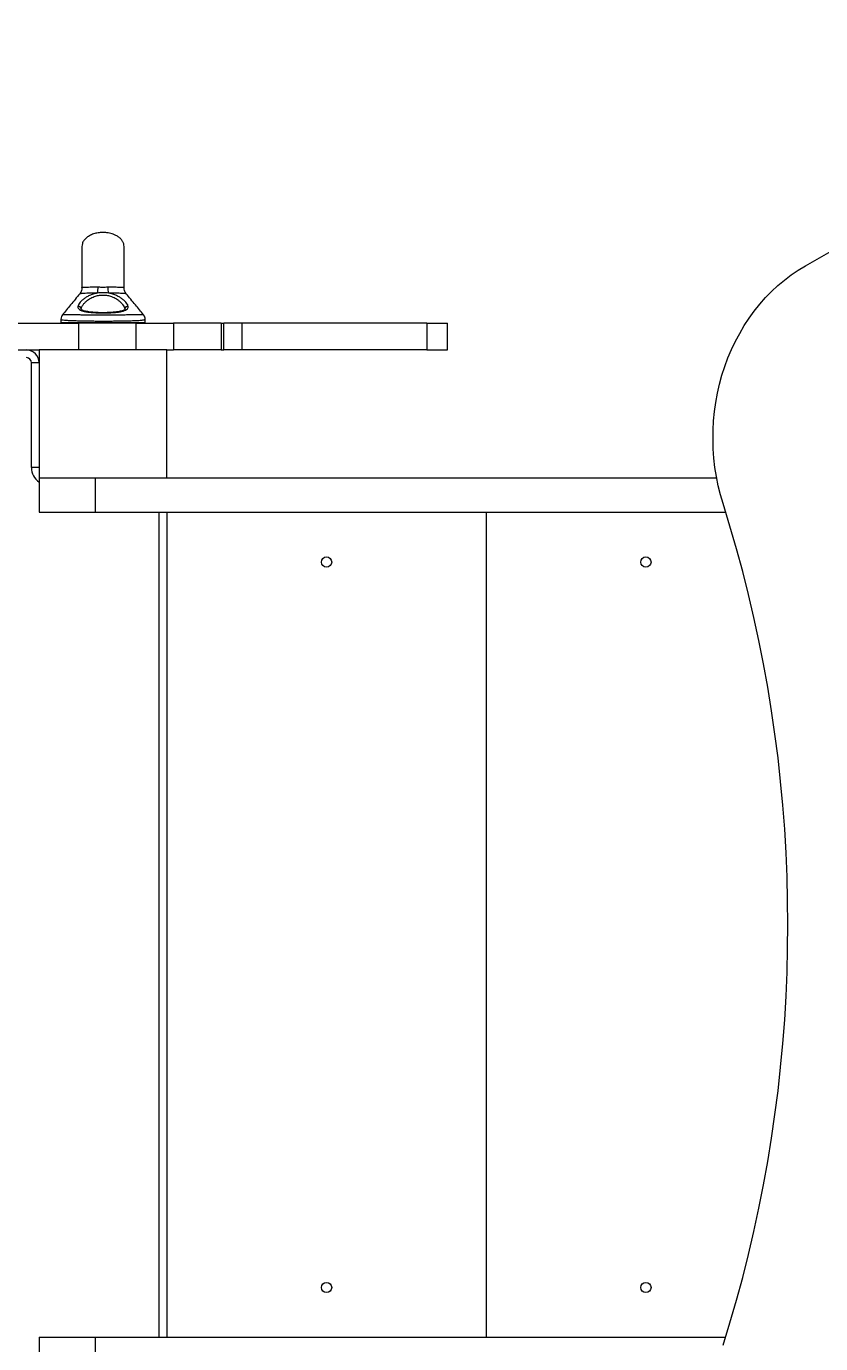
# Model space of a CAD drawing. Header units: millimetres. Extents: x -6006 to 5875, y -6399 to 6717.
# Drawn here: x -2662 to -2040, y -279 to 752 of the extents above; entities that cross this region are included whole.
import ezdxf

# ---------------------------------------------------------------- set-up
doc = ezdxf.new("R2010")
doc.units = ezdxf.units.MM
for name, color, linetype in [('DIKOM_ОБЪЕКТ', 7, 'Continuous'), ('DIKOM_РАЗМЕР_ЗОНА', 7, 'Continuous'), ('DIKOM_РАЗМЕР_ОБЪЕКТА', 7, 'Continuous')]:
    doc.layers.add(name, color=color, linetype=linetype)
doc.styles.add('style1', font='arial.ttf', dxfattribs={"width": 0.8})
doc.dimstyles.new('1-50', dxfattribs={"dimtxt": 300, "dimasz": 200, "dimexe": 100, "dimexo": 0, "dimgap": 100, "dimtad": 0, "dimdec": 0, "dimtxsty": 'style1', "dimcen": 0, "dimclrd": 7, "dimclre": 7, "dimadec": 1, "dimazin": 2, "dimtfac": 1, "dimtdec": 0, "dimtmove": 1, "dimatfit": 3, "dimfxl": 0, "dimlwd": 25, "dimlwe": 18, "dimarcsym": 0})

# ---------------------------------------------------------------- blocks, each defined once
blk = doc.blocks.new('*D15')
at = {"layer": 'Defpoints', "color": 0, "transparency": 16777216}
for p in [(-4354.5, 4593), (3409.3, 4593), (-1328.6, -3571.9)]:
    blk.add_point(p, dxfattribs=at)
at = {"layer": 'DIKOM_РАЗМЕР_ОБЪЕКТА', "color": 7, "lineweight": 18, "transparency": 16777216}
for p, q in [((3409.3, 4593), (-4454.5, 4593)), ((-1328.6, -3571.9), (-4454.5, -3571.9))]:
    blk.add_line(p, q, dxfattribs=at)
at = {"layer": 'DIKOM_РАЗМЕР_ОБЪЕКТА', "color": 7, "lineweight": 25, "transparency": 16777216}
for p, q in [((-4354.5, 4393), (-4354.5, 968.7)), ((-4354.5, -3371.9), (-4354.5, 52.5))]:
    blk.add_line(p, q, dxfattribs=at)
at = {"layer": 'DIKOM_РАЗМЕР_ОБЪЕКТА', "color": 7, "transparency": 16777216}
for points in [[(-4387.8, 4393), (-4321.1, 4393), (-4354.5, 4593)], [(-4387.8, -3371.9), (-4321.1, -3371.9), (-4354.5, -3571.9)]]:
    blk.add_solid(points, dxfattribs=at)
at = {"layer": 'DIKOM_РАЗМЕР_ОБЪЕКТА', "color": 0, "transparency": 16777216, "insert": (-4354.5, 510.6), "char_height": 300, "attachment_point": 5, "rotation": 90, "style": 'style1'}
blk.add_mtext('8150', dxfattribs=at)
blk = doc.blocks.new('*D16')
at = {"layer": 'Defpoints', "color": 0, "transparency": 16777216}
for p in [(3934.6, 4272.9), (-3710.1, -291), (3934.6, -4791.6)]:
    blk.add_point(p, dxfattribs=at)
at = {"layer": 'DIKOM_РАЗМЕР_ОБЪЕКТА', "color": 7, "lineweight": 18, "transparency": 16777216}
for p, q in [((3934.6, 4272.9), (3934.6, -4891.6)), ((-3710.1, -291), (-3710.1, -4891.6))]:
    blk.add_line(p, q, dxfattribs=at)
at = {"layer": 'DIKOM_РАЗМЕР_ОБЪЕКТА', "color": 7, "lineweight": 25, "transparency": 16777216}
for p, q in [((-3510.1, -4791.6), (-1432.6, -4791.6)), ((3734.6, -4791.6), (-518.7, -4791.6))]:
    blk.add_line(p, q, dxfattribs=at)
at = {"layer": 'DIKOM_РАЗМЕР_ОБЪЕКТА', "color": 7, "transparency": 16777216}
for points in [[(-3510.1, -4758.3), (-3510.1, -4825), (-3710.1, -4791.6)], [(3734.6, -4758.3), (3734.6, -4825), (3934.6, -4791.6)]]:
    blk.add_solid(points, dxfattribs=at)
at = {"layer": 'DIKOM_РАЗМЕР_ОБЪЕКТА', "color": 0, "transparency": 16777216, "insert": (-975.7, -4791.6), "char_height": 300, "attachment_point": 5, "style": 'style1'}
blk.add_mtext('7650', dxfattribs=at)
blk = doc.blocks.new('*D14')
at = {"layer": 'Defpoints', "color": 0, "transparency": 16777216}
for p in [(3463.3, 6716.6), (-5809.5, -5571.9), (-1350.4, -5571.9)]:
    blk.add_point(p, dxfattribs=at)
at = {"layer": 'DIKOM_РАЗМЕР_ЗОНА', "color": 7, "lineweight": 18, "transparency": 16777216}
for p, q in [((3463.3, 6716.6), (-5909.5, 6716.6)), ((-1350.4, -5571.9), (-5909.5, -5571.9))]:
    blk.add_line(p, q, dxfattribs=at)
at = {"layer": 'DIKOM_РАЗМЕР_ЗОНА', "color": 7, "lineweight": 25, "transparency": 16777216}
for p, q in [((-5809.5, 6516.6), (-5809.5, 1149.1)), ((-5809.5, -5371.9), (-5809.5, 69.4))]:
    blk.add_line(p, q, dxfattribs=at)
at = {"layer": 'DIKOM_РАЗМЕР_ЗОНА', "color": 7, "transparency": 16777216}
for points in [[(-5842.8, 6516.6), (-5776.2, 6516.6), (-5809.5, 6716.6)], [(-5842.8, -5371.9), (-5776.2, -5371.9), (-5809.5, -5571.9)]]:
    blk.add_solid(points, dxfattribs=at)
at = {"layer": 'DIKOM_РАЗМЕР_ЗОНА', "color": 0, "transparency": 16777216, "insert": (-5809.5, 609.2), "char_height": 300, "attachment_point": 5, "rotation": 90, "style": 'style1'}
blk.add_mtext('12300', dxfattribs=at)
blk = doc.blocks.new('*D13')
at = {"layer": 'Defpoints', "color": 0, "transparency": 16777216}
for p in [(5874.9, 4901.6), (-5210.1, -1293.8), (5874.9, -6202.3)]:
    blk.add_point(p, dxfattribs=at)
at = {"layer": 'DIKOM_РАЗМЕР_ЗОНА', "color": 7, "lineweight": 18, "transparency": 16777216}
for p, q in [((5874.9, 4901.6), (5874.9, -6302.3)), ((-5210.1, -1293.8), (-5210.1, -6302.3))]:
    blk.add_line(p, q, dxfattribs=at)
at = {"layer": 'DIKOM_РАЗМЕР_ЗОНА', "color": 7, "lineweight": 25, "transparency": 16777216}
for p, q in [((-5010.1, -6202.3), (160.5, -6202.3)), ((5674.9, -6202.3), (1240.2, -6202.3))]:
    blk.add_line(p, q, dxfattribs=at)
at = {"layer": 'DIKOM_РАЗМЕР_ЗОНА', "color": 7, "transparency": 16777216}
for points in [[(-5010.1, -6169), (-5010.1, -6235.6), (-5210.1, -6202.3)], [(5674.9, -6169), (5674.9, -6235.6), (5874.9, -6202.3)]]:
    blk.add_solid(points, dxfattribs=at)
at = {"layer": 'DIKOM_РАЗМЕР_ЗОНА', "color": 0, "transparency": 16777216, "insert": (700.4, -6202.3), "char_height": 300, "attachment_point": 5, "style": 'style1'}
blk.add_mtext('11100', dxfattribs=at)

msp = doc.modelspace()

# ---------------------------------------------------------------- linework, layer by layer
at = {"layer": 'DIKOM_ОБЪЕКТ', "color": 7, "linetype": 'Continuous', "lineweight": 15}
for p, q in [((-2052.3, 564.4), (-1795.6, 710.9)), ((-2633.9, 526), (-2633.9, 526)), ((-2619.1, 530.4), (-2619.1, 530.7)), ((-2618.8, 529.3), (-2619.1, 530.4)), ((-2585.1, 530.4), (-2585.4, 529.3)), ((-2585.1, 530.7), (-2585.1, 530.4)), ((-2695.2, 519.5), (-2621.4, 519.5)), ((-2635.1, 522.7), (-2635.1, 520)), ((-2635.1, 520), (-2602.1, 520)), ((-2621.4, 519.5), (-2621.4, 498.5)), ((-2576.5, 519.5), (-2621.4, 519.5)), ((-2602.1, 520), (-2569.1, 520)), ((-2576.5, 519.5), (-2576.5, 498.5)), ((-2576.5, 519.5), (-2546.8, 519.5)), ((-2569.1, 520), (-2569.1, 522.7)), ((-2569.1, 522.7), (-2569.1, 522.7)), ((-2546.8, 519.5), (-2546.8, 498.5)), ((-2509.5, 519.5), (-2546.8, 519.5)), ((-2509.5, 519.5), (-2509.5, 498.5)), ((-2509.5, 519.5), (-2507.4, 519.5)), ((-2507.4, 498.5), (-2507.4, 519.5)), ((-2493.5, 519.5), (-2507.4, 519.5)), ((-2493.5, 519.5), (-2493.5, 498.5)), ((-2348.5, 519.5), (-2493.5, 519.5)), ((-2348.5, 519.5), (-2348.5, 498.5)), ((-2348.5, 519.5), (-2332.5, 519.5)), ((-2332.5, 498.5), (-2332.5, 519.5)), ((-2695.2, 498.5), (-2652.1, 498.5)), ((-2552.1, 498.5), (-2652.1, 498.5)), ((-2652.1, 498.5), (-2652.1, 398.5)), ((-2552.1, 498.5), (-2546.8, 498.5)), ((-2552.1, 398.5), (-2552.1, 498.5)), ((-2509.5, 498.5), (-2546.8, 498.5)), ((-2509.5, 498.5), (-2507.4, 498.5)), ((-2493.5, 498.5), (-2507.4, 498.5)), ((-2348.5, 498.5), (-2493.5, 498.5)), ((-2348.5, 498.5), (-2332.5, 498.5)), ((-2658.1, 406.5), (-2658.1, 488.5)), ((-2652.1, 488.5), (-2658.1, 488.5)), ((-2652.1, 406.5), (-2658.1, 406.5)), ((-2652.1, 398.5), (-2552.1, 398.5)), ((-2652.1, 398.5), (-2652.1, 371.5)), ((-2608.3, 398.5), (-2608.3, 371.5)), ((-2552.1, 398.5), (-2121.8, 398.5)), ((-2652.1, 371.5), (-2608.3, 371.5)), ((-2608.3, 371.5), (-2114.6, 371.5)), ((-2558.1, -274.5), (-2558.1, 371.5)), ((-2552.1, 371.5), (-2552.1, -274.5)), ((-2552.1, 371.5), (-2552.1, -274.5)), ((-2302.1, 371.5), (-2302.1, -274.5)), ((-2652.1, -274.5), (-2652.1, -301.5)), ((-2652.1, -274.5), (-2608.3, -274.5)), ((-2608.3, -274.5), (-2608.3, -301.5)), ((-2608.3, -274.5), (-2114.7, -274.5))]:
    msp.add_line(p, q, dxfattribs=at)
at = {"layer": 'DIKOM_ОБЪЕКТ', "color": 7, "linetype": 'Continuous', "lineweight": 15, "flags": 128}
for points in [[(-2116.7, 378.3), (-2118.7, 385.2), (-2120.5, 392.2), (-2121.9, 399.4), (-2123.1, 406.5), (-2123.9, 413.8), (-2124.4, 421.1), (-2124.6, 428.4), (-2124.5, 435.7), (-2124.1, 443), (-2123.4, 450.3), (-2122.4, 457.5), (-2121.1, 464.7), (-2119.5, 471.7), (-2117.6, 478.7), (-2115.4, 485.6), (-2112.9, 492.3), (-2110.1, 498.9), (-2107.1, 505.3), (-2103.7, 511.5), (-2100.2, 517.6), (-2096.3, 523.4), (-2092.3, 529), (-2088, 534.4), (-2083.5, 539.5), (-2078.7, 544.4), (-2073.8, 549), (-2068.7, 553.3), (-2063.4, 557.3), (-2057.9, 561), (-2052.3, 564.4)], [(-2116.7, -280.7), (-2111.3, -263.1), (-2106.1, -245.4), (-2101.3, -227.6), (-2096.8, -209.6), (-2092.6, -191.6), (-2088.7, -173.4), (-2085.1, -155.2), (-2081.8, -136.9), (-2078.8, -118.6), (-2076.1, -100.1), (-2073.7, -81.6), (-2071.7, -63.1), (-2070, -44.5), (-2068.5, -25.9), (-2067.4, -7.3), (-2066.6, 11.4), (-2066.2, 30.1), (-2066, 48.8), (-2066.2, 67.5), (-2066.6, 86.1), (-2067.4, 104.8), (-2068.5, 123.4), (-2070, 142.1), (-2071.7, 160.6), (-2073.7, 179.2), (-2076.1, 197.7), (-2078.8, 216.1), (-2081.8, 234.5), (-2085.1, 252.8), (-2088.7, 271), (-2092.6, 289.1), (-2096.8, 307.2), (-2101.3, 325.1), (-2106.1, 342.9), (-2111.3, 360.7), (-2116.7, 378.3)]]:
    msp.add_lwpolyline(points, dxfattribs=at)
at = {"layer": 'DIKOM_ОБЪЕКТ', "color": 7, "linetype": 'Continuous', "lineweight": 15}
for centre in [(-2427.1, 332.5), (-2177.1, 332.5), (-2427.1, -235.5), (-2177.1, -235.5)]:
    msp.add_circle(centre, 4, dxfattribs=at)
for centre, radius, start, end in [((-2625.5, 548.5), 19.7, 343.8752, 358.2009), ((-2578.7, 548.5), 19.8, 181.7836, 196.0882), ((-2621.1, 530.6), 2.01, 3.8568, 109.4838), ((-2583.1, 530.6), 2.01, 70.4544, 176.2086), ((-2634.6, 520), 0.5, 180, 270), ((-2569.6, 520), 0.5, 270, 0), ((-2662.1, 488.5), 10, 0, 90), ((-2662.1, 488.5), 4, 0, 90), ((-2644.1, 406.5), 14, 180, 235.1501)]:
    msp.add_arc(centre, radius, start, end, dxfattribs=at)
for points, knots in [([(-2585.6, 579.5), (-2585.7, 580.2), (-2585.8, 581.6), (-2586.7, 583.7), (-2588.2, 585.6), (-2590.2, 587.3), (-2592.5, 588.5), (-2594.7, 589.4), (-2597, 590), (-2599.3, 590.4), (-2602, 590.6), (-2605.2, 590.4), (-2608.7, 589.7), (-2612, 588.5), (-2614.9, 586.6), (-2617.1, 584.4), (-2618.4, 582), (-2618.5, 580.3), (-2618.6, 579.5)], [0, 0, 0, 0, 0.046332, 0.097378, 0.153412, 0.213133, 0.273557, 0.330829, 0.381338, 0.43158, 0.494435, 0.568713, 0.650821, 0.735001, 0.814889, 0.885974, 0.947136, 1, 1, 1, 1]), ([(-2618.6, 579.5), (-2618.6, 579.5), (-2618.6, 579.3), (-2618.6, 578.2), (-2618.6, 576.6), (-2618.6, 574.6), (-2618.6, 572.5), (-2618.6, 570.3), (-2618.6, 568.2), (-2618.6, 566.2), (-2618.6, 564.4), (-2618.6, 562.6), (-2618.6, 560.7), (-2618.6, 557.9), (-2618.6, 553.9), (-2618.6, 550.2), (-2618.6, 547.7), (-2618.6, 547.3)], [0, 0, 0, 0, 0.116693, 0.223994, 0.321054, 0.407688, 0.484072, 0.550661, 0.608121, 0.657107, 0.698249, 0.732375, 0.770635, 0.81823, 0.893639, 0.979156, 1, 1, 1, 1]), ([(-2585.6, 547.3), (-2585.6, 547.7), (-2585.6, 550.2), (-2585.6, 553.9), (-2585.6, 558.1), (-2585.6, 561.3), (-2585.6, 563.8), (-2585.6, 566), (-2585.6, 568.2), (-2585.6, 570.3), (-2585.6, 572.5), (-2585.6, 574.6), (-2585.6, 576.6), (-2585.6, 578.2), (-2585.6, 579.3), (-2585.6, 579.5), (-2585.6, 579.5)], [0, 0, 0, 0, 0.020933, 0.106443, 0.181846, 0.243284, 0.289731, 0.342945, 0.391927, 0.449383, 0.515967, 0.592344, 0.678971, 0.776024, 0.883316, 1, 1, 1, 1]), ([(-2618.6, 547.3), (-2618.7, 546.5), (-2618.8, 544.7), (-2619.8, 543.3), (-2620.3, 542.5)], [0, 0, 0, 0, 0.443167, 1, 1, 1, 1]), ([(-2618.6, 547.3), (-2618.6, 547.4), (-2618.5, 547.5), (-2617.8, 547.7), (-2616.8, 547.8), (-2615.3, 547.8), (-2613.4, 547.8), (-2611.1, 547.9), (-2608.6, 547.9), (-2606.7, 547.9), (-2605.8, 547.9)], [0, 0, 0, 0, 0.099156, 0.20318, 0.314647, 0.435177, 0.565601, 0.704019, 0.849958, 1, 1, 1, 1]), ([(-2605.8, 547.9), (-2604.6, 547.8), (-2602.1, 547.8), (-2599.7, 547.8), (-2598.4, 547.9)], [0, 0, 0, 0, 0.49999, 1, 1, 1, 1]), ([(-2598.4, 547.9), (-2597.5, 547.9), (-2595.7, 547.9), (-2593.1, 547.9), (-2590.8, 547.8), (-2588.9, 547.8), (-2587.4, 547.8), (-2586.4, 547.7), (-2585.7, 547.5), (-2585.7, 547.4), (-2585.6, 547.3)], [0, 0, 0, 0, 0.150047, 0.296159, 0.433746, 0.56362, 0.684607, 0.796507, 0.900015, 1, 1, 1, 1]), ([(-2583.9, 542.5), (-2584.4, 543.3), (-2585.4, 544.7), (-2585.5, 546.5), (-2585.6, 547.3)], [0, 0, 0, 0, 0.548932, 1, 1, 1, 1]), ([(-2620.3, 542.5), (-2622.7, 539.6), (-2627.3, 534), (-2631.8, 528.6), (-2633.9, 526)], [0, 0, 0, 0, 0.522679, 1, 1, 1, 1]), ([(-2606.6, 543), (-2607.7, 542.8), (-2609.8, 542.3), (-2612.8, 541.2), (-2615.3, 539.8), (-2617.5, 538.3), (-2619.3, 536.7), (-2620.6, 535.2), (-2621.5, 533.7), (-2621.7, 532.9), (-2621.8, 532.5)], [0, 0, 0, 0, 0.127624, 0.25418, 0.380619, 0.505084, 0.629624, 0.75288, 0.876455, 1, 1, 1, 1]), ([(-2606.6, 543), (-2607.8, 543), (-2610.1, 543), (-2613.3, 542.9), (-2616.1, 542.9), (-2618.3, 542.7), (-2619.6, 542.6), (-2620.3, 542.5), (-2620.2, 542.5), (-2620.2, 542.5)], [0, 0, 0, 0, 0.181319, 0.357697, 0.523895, 0.67759, 0.81661, 0.942577, 1, 1, 1, 1]), ([(-2619.1, 530.7), (-2619, 531), (-2618.9, 531.7), (-2618.4, 532.8), (-2617.8, 533.8), (-2617, 534.8), (-2616.2, 535.7), (-2615.2, 536.6), (-2614.1, 537.5), (-2612.6, 538.5), (-2610.9, 539.5), (-2609.1, 540.3), (-2607.3, 540.9), (-2605.1, 541.4), (-2602.7, 541.6), (-2600.3, 541.5), (-2598.6, 541.3), (-2596.9, 540.9), (-2595.2, 540.3), (-2593.4, 539.5), (-2591.6, 538.5), (-2590.2, 537.6), (-2589.2, 536.7), (-2588.4, 536), (-2587.7, 535.3), (-2587, 534.5), (-2586.3, 533.5), (-2585.4, 532.2), (-2585.2, 531.2), (-2585.1, 530.7)], [0, 0, 0, 0, 0.041222, 0.082128, 0.125021, 0.156173, 0.187529, 0.218759, 0.249823, 0.293052, 0.333991, 0.374655, 0.406584, 0.437316, 0.499528, 0.530549, 0.561989, 0.592744, 0.624706, 0.665592, 0.706687, 0.75001, 0.774589, 0.798194, 0.828688, 0.850707, 0.875262, 0.93758, 1, 1, 1, 1]), ([(-2597.7, 543), (-2599.1, 543.2), (-2602.1, 543.5), (-2605.1, 543.2), (-2606.6, 543)], [0, 0, 0, 0, 0.499972, 1, 1, 1, 1]), ([(-2582.4, 532.5), (-2582.5, 532.9), (-2582.7, 533.7), (-2583.6, 535.2), (-2584.9, 536.7), (-2586.7, 538.3), (-2588.9, 539.8), (-2591.4, 541.1), (-2594.4, 542.3), (-2596.6, 542.8), (-2597.7, 543)], [0, 0, 0, 0, 0.123179, 0.245723, 0.369663, 0.493595, 0.619177, 0.745277, 0.872432, 1, 1, 1, 1]), ([(-2584, 542.5), (-2584, 542.5), (-2584, 542.5), (-2584.2, 542.6), (-2584.5, 542.6), (-2584.8, 542.6), (-2585.2, 542.7), (-2585.5, 542.7), (-2585.9, 542.7), (-2586.4, 542.8), (-2586.8, 542.8), (-2587.8, 542.8), (-2589.5, 542.9), (-2592, 542.9), (-2594.8, 543), (-2596.7, 543), (-2597.7, 543)], [0, 0, 0, 0, 0.045824, 0.123815, 0.157061, 0.197274, 0.244267, 0.27034, 0.310015, 0.347669, 0.383493, 0.417498, 0.5599, 0.708916, 0.847633, 1, 1, 1, 1]), ([(-2570.4, 526), (-2572.5, 528.7), (-2577.2, 534.3), (-2581.6, 539.6), (-2583.9, 542.5)], [0, 0, 0, 0, 0.463342, 1, 1, 1, 1]), ([(-2633.9, 526), (-2634.2, 525.6), (-2634.9, 524.6), (-2635, 523.2), (-2635.1, 522.5)], [0, 0, 0, 0, 0.431039, 1, 1, 1, 1]), ([(-2601.7, 525.8), (-2602.1, 525.8), (-2603.3, 525.8), (-2605.5, 525.8), (-2608.6, 525.8), (-2611.9, 525.8), (-2615.3, 525.9), (-2618.4, 525.9), (-2621.4, 525.9), (-2624.1, 526), (-2625.9, 526), (-2627.2, 526), (-2627.9, 526), (-2628.6, 526), (-2629.3, 526.1), (-2630, 526.1), (-2631.1, 526.1), (-2632.3, 526.1), (-2633.2, 526.1), (-2633.5, 526.1), (-2633.7, 526.1), (-2633.8, 526.1), (-2633.9, 526), (-2633.9, 526), (-2633.9, 526)], [0, 0, 0, 0, 0.026027, 0.07032, 0.132817, 0.212885, 0.276605, 0.348885, 0.42884, 0.494713, 0.565453, 0.589982, 0.615049, 0.640704, 0.667003, 0.694023, 0.721682, 0.809762, 0.898904, 0.921594, 0.944298, 0.966985, 0.989709, 1, 1, 1, 1]), ([(-2621.8, 532.5), (-2621.7, 532), (-2621.7, 531.1), (-2620.6, 530.1), (-2618.8, 529.2), (-2616.3, 528.6), (-2613.2, 528.1), (-2609.7, 527.8), (-2605.7, 527.6), (-2603, 527.6), (-2601.7, 527.6)], [0, 0, 0, 0, 0.123448, 0.24716, 0.372004, 0.496776, 0.622303, 0.748245, 0.873771, 1, 1, 1, 1]), ([(-2585.6, 529.8), (-2585.6, 529.8), (-2585.6, 529.8), (-2586, 529.6), (-2586.8, 529.2), (-2588.5, 528.8), (-2590.5, 528.4), (-2592.8, 528.1), (-2595.6, 527.9), (-2598.8, 527.7), (-2602.3, 527.7), (-2605.9, 527.7), (-2609.2, 527.9), (-2611.9, 528.2), (-2614.1, 528.5), (-2615.9, 528.8), (-2617.1, 529.1), (-2618, 529.5), (-2618.3, 529.7), (-2618.4, 529.6), (-2618.5, 529.6)], [0, 0, 0, 0, 0.018432, 0.03801, 0.106459, 0.166369, 0.22662, 0.289509, 0.355442, 0.426393, 0.501699, 0.581914, 0.658155, 0.725584, 0.783296, 0.836876, 0.892656, 0.921909, 0.959182, 1, 1, 1, 1]), ([(-2601.7, 527.6), (-2600.4, 527.6), (-2597.7, 527.6), (-2594, 527.8), (-2590.6, 528.1), (-2587.6, 528.6), (-2585.2, 529.3), (-2583.5, 530.1), (-2582.5, 531.1), (-2582.5, 532), (-2582.4, 532.5)], [0, 0, 0, 0, 0.126079, 0.251952, 0.378115, 0.503263, 0.628633, 0.753004, 0.876838, 1, 1, 1, 1]), ([(-2570.4, 526), (-2570.4, 526), (-2570.4, 526.1), (-2571, 526.1), (-2572.2, 526.1), (-2573.9, 526.1), (-2576.2, 526), (-2578.9, 526), (-2582, 525.9), (-2585.5, 525.9), (-2589.3, 525.9), (-2593.3, 525.8), (-2597.5, 525.8), (-2600.3, 525.8), (-2601.7, 525.8)], [0, 0, 0, 0, 0.03171, 0.122728, 0.21324, 0.302179, 0.39078, 0.478751, 0.566014, 0.653511, 0.740084, 0.827114, 0.913475, 1, 1, 1, 1]), ([(-2569.1, 522.5), (-2569.1, 523.1), (-2569.2, 524.4), (-2569.9, 525.4), (-2570.3, 526)], [0, 0, 0, 0, 0.444348, 1, 1, 1, 1]), ([(-2635.1, 522.7), (-2635.1, 522.6), (-2635.1, 522.5), (-2634.8, 522.3), (-2634, 522.1), (-2632.6, 521.9), (-2630.9, 521.8), (-2629.4, 521.7), (-2627.1, 521.6), (-2624.1, 521.5), (-2620.7, 521.4), (-2617.4, 521.3), (-2614.6, 521.3), (-2611.1, 521.2), (-2607, 521.2), (-2603.7, 521.2), (-2602.1, 521.2)], [0, 0, 0, 0, 0.02723, 0.086974, 0.176428, 0.269266, 0.325808, 0.384061, 0.444025, 0.537136, 0.634098, 0.693433, 0.753434, 0.814101, 0.906301, 1, 1, 1, 1]), ([(-2602.1, 521.2), (-2600.5, 521.2), (-2597.3, 521.2), (-2592.6, 521.2), (-2588.2, 521.3), (-2584.5, 521.4), (-2581.4, 521.4), (-2579, 521.5), (-2576.4, 521.6), (-2574, 521.7), (-2572.1, 521.9), (-2570.8, 522), (-2569.9, 522.2), (-2569.3, 522.4), (-2569.2, 522.6), (-2569.1, 522.7)], [0, 0, 0, 0, 0.092658, 0.184413, 0.275264, 0.365212, 0.43026, 0.493673, 0.555453, 0.645018, 0.730916, 0.79333, 0.854279, 0.913763, 1, 1, 1, 1])]:
    msp.add_open_spline(points, degree=3, knots=knots, dxfattribs=at)

# ---------------------------------------------------------------- dimensions: what is measured, and where the dimension line sits
at = {"layer": 'DIKOM_РАЗМЕР_ЗОНА'}
dim = msp.add_linear_dim(base=(-5809.5, -5571.9), p1=(3463.3, 6716.6), p2=(-1350.4, -5571.9), angle=90, text='12300', dimstyle='1-50', override={"dimscale": 1, "dimtix": 0, "dimtofl": 1, "dimtmove": 1, "dimatfit": 3}, dxfattribs=at)
dim.commit()
dim.dimension.update_dxf_attribs({"geometry": '*D14', "text_midpoint": (-5809.5, 609.2), "dimtype": 160})
dim = msp.add_linear_dim(base=(5874.9, -6202.3), p1=(-5210.1, -1293.8), p2=(5874.9, 4901.6), text='11100', dimstyle='1-50', override={"dimscale": 1, "dimtix": 0, "dimtofl": 1, "dimtmove": 1, "dimatfit": 3}, dxfattribs=at)
dim.commit()
dim.dimension.update_dxf_attribs({"geometry": '*D13', "text_midpoint": (700.4, -6202.3), "dimtype": 160})
at = {"layer": 'DIKOM_РАЗМЕР_ОБЪЕКТА'}
dim = msp.add_linear_dim(base=(-4354.5, 4593), p1=(-1328.6, -3571.9), p2=(3409.3, 4593), angle=90, text='8150', dimstyle='1-50', override={"dimscale": 1, "dimtix": 0, "dimtofl": 1, "dimtmove": 1, "dimatfit": 3}, dxfattribs=at)
dim.commit()
dim.dimension.update_dxf_attribs({"geometry": '*D15', "text_midpoint": (-4354.5, 510.6)})
dim = msp.add_linear_dim(base=(3934.6, -4791.6), p1=(-3710.1, -291), p2=(3934.6, 4272.9), text='7650', dimstyle='1-50', override={"dimscale": 1, "dimtix": 0, "dimtofl": 1, "dimtmove": 1, "dimatfit": 3}, dxfattribs=at)
dim.commit()
dim.dimension.update_dxf_attribs({"geometry": '*D16', "text_midpoint": (-975.7, -4791.6), "dimtype": 160})

doc.saveas('drawing.dxf')
